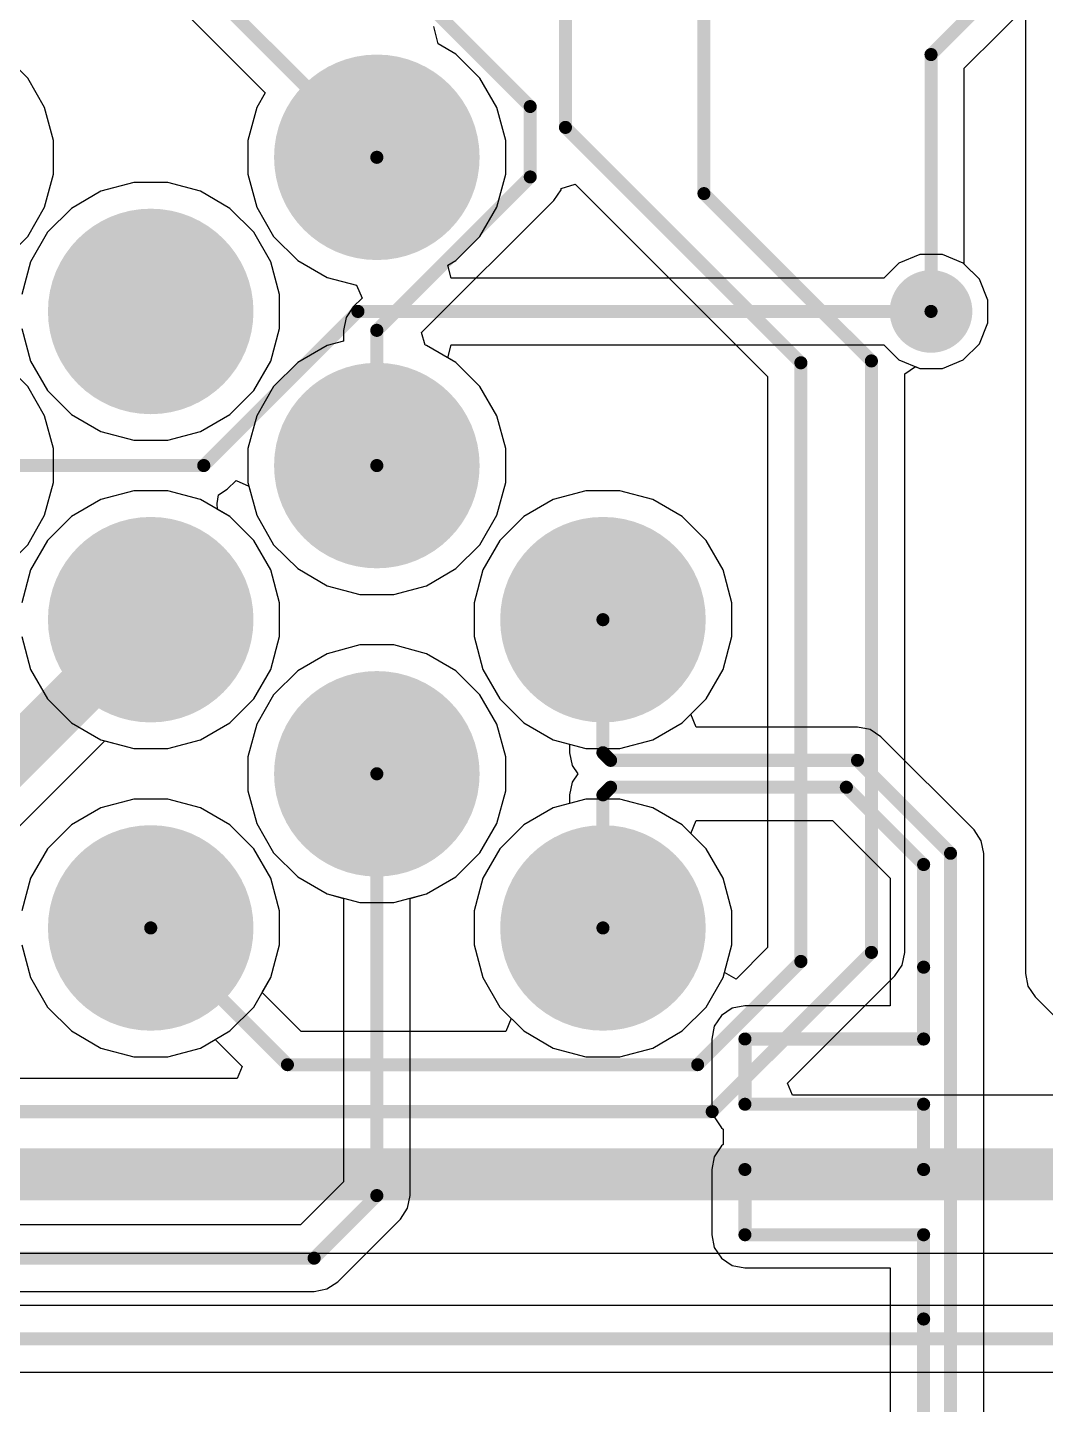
# Model space of a CAD drawing. Header units: millimetres. Extents: x 1 to 134, y -1 to 87.
# Drawn here: x 88.19 to 98.09, y 10.18 to 23.58 of the extents above; entities that cross this region are included whole.
import ezdxf

# ---------------------------------------------------------------- set-up
doc = ezdxf.new("R2010")
doc.units = ezdxf.units.MM
for name, color, linetype in [('BottomLayer', 5, 'Continuous'), ('BottomSolder', 6, 'Continuous'), ('MultiLayer', 9, 'Continuous'), ('PadHoleLayer', 156, 'Continuous'), ('TopLayer', 1, 'Continuous'), ('TopSolder', 216, 'Continuous'), ('ViaHoleLayer', 16, 'Continuous')]:
    doc.layers.add(name, color=color, linetype=linetype)

# ---------------------------------------------------------------- blocks, each defined once
blk = doc.blocks.new('1_1376430_8_1')
at = {"layer": 'BottomLayer'}
h = blk.add_hatch(color=5, dxfattribs=at)
edge = h.paths.add_edge_path()
edge.add_arc((24.05, 4.725), 1, 0, 360)
h = blk.add_hatch(color=5, dxfattribs=at)
edge = h.paths.add_edge_path()
edge.add_arc((21.85, 3.225), 1, 0, 360)
h = blk.add_hatch(color=5, dxfattribs=at)
edge = h.paths.add_edge_path()
edge.add_arc((24.05, 1.725), 1, 0, 360)
h = blk.add_hatch(color=5, dxfattribs=at)
edge = h.paths.add_edge_path()
edge.add_arc((21.85, 0.225), 1, 0, 360)
h = blk.add_hatch(color=5, dxfattribs=at)
edge = h.paths.add_edge_path()
edge.add_arc((26.25, 0.225), 1, 0, 360)
h = blk.add_hatch(color=5, dxfattribs=at)
edge = h.paths.add_edge_path()
edge.add_arc((24.05, -1.275), 1, 0, 360)
h = blk.add_hatch(color=5, dxfattribs=at)
edge = h.paths.add_edge_path()
edge.add_arc((21.85, -2.775), 1, 0, 360)
h = blk.add_hatch(color=5, dxfattribs=at)
edge = h.paths.add_edge_path()
edge.add_arc((26.25, -2.775), 1, 0, 360)
at = {"layer": 'BottomSolder'}
h = blk.add_hatch(color=6, dxfattribs=at)
edge = h.paths.add_edge_path()
edge.add_arc((24.05, 4.725), 1, 0, 360)
h = blk.add_hatch(color=6, dxfattribs=at)
edge = h.paths.add_edge_path()
edge.add_arc((21.85, 3.225), 1, 0, 360)
h = blk.add_hatch(color=6, dxfattribs=at)
edge = h.paths.add_edge_path()
edge.add_arc((24.05, 1.725), 1, 0, 360)
h = blk.add_hatch(color=6, dxfattribs=at)
edge = h.paths.add_edge_path()
edge.add_arc((21.85, 0.225), 1, 0, 360)
h = blk.add_hatch(color=6, dxfattribs=at)
edge = h.paths.add_edge_path()
edge.add_arc((26.25, 0.225), 1, 0, 360)
h = blk.add_hatch(color=6, dxfattribs=at)
edge = h.paths.add_edge_path()
edge.add_arc((24.05, -1.275), 1, 0, 360)
h = blk.add_hatch(color=6, dxfattribs=at)
edge = h.paths.add_edge_path()
edge.add_arc((21.85, -2.775), 1, 0, 360)
h = blk.add_hatch(color=6, dxfattribs=at)
edge = h.paths.add_edge_path()
edge.add_arc((26.25, -2.775), 1, 0, 360)
at = {"layer": 'MultiLayer'}
h = blk.add_hatch(color=9, dxfattribs=at)
edge = h.paths.add_edge_path()
edge.add_arc((24.05, 4.725), 1, 0, 360)
h = blk.add_hatch(color=9, dxfattribs=at)
edge = h.paths.add_edge_path()
edge.add_arc((21.85, 3.225), 1, 0, 360)
h = blk.add_hatch(color=9, dxfattribs=at)
edge = h.paths.add_edge_path()
edge.add_arc((24.05, 1.725), 1, 0, 360)
h = blk.add_hatch(color=9, dxfattribs=at)
edge = h.paths.add_edge_path()
edge.add_arc((21.85, 0.225), 1, 0, 360)
h = blk.add_hatch(color=9, dxfattribs=at)
edge = h.paths.add_edge_path()
edge.add_arc((26.25, 0.225), 1, 0, 360)
h = blk.add_hatch(color=9, dxfattribs=at)
edge = h.paths.add_edge_path()
edge.add_arc((24.05, -1.275), 1, 0, 360)
h = blk.add_hatch(color=9, dxfattribs=at)
edge = h.paths.add_edge_path()
edge.add_arc((21.85, -2.775), 1, 0, 360)
h = blk.add_hatch(color=9, dxfattribs=at)
edge = h.paths.add_edge_path()
edge.add_arc((26.25, -2.775), 1, 0, 360)
at = {"layer": 'PadHoleLayer'}
h = blk.add_hatch(color=156, dxfattribs=at)
edge = h.paths.add_edge_path()
edge.add_arc((24.05, 4.725), 0.605, 0, 360)
h = blk.add_hatch(color=156, dxfattribs=at)
edge = h.paths.add_edge_path()
edge.add_arc((21.85, 3.225), 0.605, 0, 360)
h = blk.add_hatch(color=156, dxfattribs=at)
edge = h.paths.add_edge_path()
edge.add_arc((24.05, 1.725), 0.605, 0, 360)
h = blk.add_hatch(color=156, dxfattribs=at)
edge = h.paths.add_edge_path()
edge.add_arc((21.85, 0.225), 0.605, 0, 360)
h = blk.add_hatch(color=156, dxfattribs=at)
edge = h.paths.add_edge_path()
edge.add_arc((26.25, 0.225), 0.605, 0, 360)
h = blk.add_hatch(color=156, dxfattribs=at)
edge = h.paths.add_edge_path()
edge.add_arc((24.05, -1.275), 0.605, 0, 360)
h = blk.add_hatch(color=156, dxfattribs=at)
edge = h.paths.add_edge_path()
edge.add_arc((21.85, -2.775), 0.605, 0, 360)
h = blk.add_hatch(color=156, dxfattribs=at)
edge = h.paths.add_edge_path()
edge.add_arc((26.25, -2.775), 0.605, 0, 360)
at = {"layer": 'TopLayer'}
h = blk.add_hatch(color=1, dxfattribs=at)
edge = h.paths.add_edge_path()
edge.add_arc((24.05, 4.725), 1, 0, 360)
h = blk.add_hatch(color=1, dxfattribs=at)
edge = h.paths.add_edge_path()
edge.add_arc((21.85, 3.225), 1, 0, 360)
h = blk.add_hatch(color=1, dxfattribs=at)
edge = h.paths.add_edge_path()
edge.add_arc((24.05, 1.725), 1, 0, 360)
h = blk.add_hatch(color=1, dxfattribs=at)
edge = h.paths.add_edge_path()
edge.add_arc((21.85, 0.225), 1, 0, 360)
h = blk.add_hatch(color=1, dxfattribs=at)
edge = h.paths.add_edge_path()
edge.add_arc((26.25, 0.225), 1, 0, 360)
h = blk.add_hatch(color=1, dxfattribs=at)
edge = h.paths.add_edge_path()
edge.add_arc((24.05, -1.275), 1, 0, 360)
h = blk.add_hatch(color=1, dxfattribs=at)
edge = h.paths.add_edge_path()
edge.add_arc((21.85, -2.775), 1, 0, 360)
h = blk.add_hatch(color=1, dxfattribs=at)
edge = h.paths.add_edge_path()
edge.add_arc((26.25, -2.775), 1, 0, 360)
at = {"layer": 'TopSolder'}
h = blk.add_hatch(color=216, dxfattribs=at)
edge = h.paths.add_edge_path()
edge.add_arc((24.05, 4.725), 1, 0, 360)
h = blk.add_hatch(color=216, dxfattribs=at)
edge = h.paths.add_edge_path()
edge.add_arc((21.85, 3.225), 1, 0, 360)
h = blk.add_hatch(color=216, dxfattribs=at)
edge = h.paths.add_edge_path()
edge.add_arc((24.05, 1.725), 1, 0, 360)
h = blk.add_hatch(color=216, dxfattribs=at)
edge = h.paths.add_edge_path()
edge.add_arc((21.85, 0.225), 1, 0, 360)
h = blk.add_hatch(color=216, dxfattribs=at)
edge = h.paths.add_edge_path()
edge.add_arc((26.25, 0.225), 1, 0, 360)
h = blk.add_hatch(color=216, dxfattribs=at)
edge = h.paths.add_edge_path()
edge.add_arc((24.05, -1.275), 1, 0, 360)
h = blk.add_hatch(color=216, dxfattribs=at)
edge = h.paths.add_edge_path()
edge.add_arc((21.85, -2.775), 1, 0, 360)
h = blk.add_hatch(color=216, dxfattribs=at)
edge = h.paths.add_edge_path()
edge.add_arc((26.25, -2.775), 1, 0, 360)

msp = doc.modelspace()

# ---------------------------------------------------------------- hatches: boundary and pattern name
at = {"layer": 'BottomLayer'}
h = msp.add_hatch(color=5, dxfattribs=at)
edge = h.paths.add_edge_path()
edge.add_arc((96.977, 20.822), 0.3, 0, 360)
at = {"layer": 'BottomSolder'}
h = msp.add_hatch(color=6, dxfattribs=at)
edge = h.paths.add_edge_path()
edge.add_arc((96.977, 20.822), 0.402, 0, 360)
at = {"layer": 'TopLayer'}
h = msp.add_hatch(color=1, dxfattribs=at)
edge = h.paths.add_edge_path()
edge.add_arc((96.977, 20.822), 0.3, 0, 360)
at = {"layer": 'TopSolder'}
h = msp.add_hatch(color=216, dxfattribs=at)
edge = h.paths.add_edge_path()
edge.add_arc((96.977, 20.822), 0.402, 0, 360)
at = {"layer": 'ViaHoleLayer'}
h = msp.add_hatch(color=16, dxfattribs=at)
edge = h.paths.add_edge_path()
edge.add_arc((96.977, 20.822), 0.15, 0, 360)

# ---------------------------------------------------------------- linework, layer by layer
at = {"layer": 'BottomLayer'}
for p, q in [((89.452, 23.997), (90.499, 22.95)), ((97.301, 23.188), (98.025, 23.912)), ((88.188, 23.092), (87.955, 23.325)), ((97.301, 21.282), (97.301, 23.188)), ((88.353, 22.806), (88.188, 23.092)), ((90.499, 22.95), (90.416, 22.806)), ((88.439, 22.487), (88.353, 22.806)), ((90.416, 22.806), (90.331, 22.487)), ((88.439, 22.157), (88.439, 22.487)), ((90.331, 22.487), (90.331, 22.157)), ((88.353, 21.838), (88.439, 22.157)), ((90.331, 22.157), (90.416, 21.838)), ((88.901, 21.991), (88.615, 21.825)), ((89.22, 22.076), (88.901, 21.991)), ((89.55, 22.076), (89.22, 22.076)), ((89.869, 21.991), (89.55, 22.076)), ((90.155, 21.825), (89.869, 21.991)), ((93.307, 21.902), (93.377, 22.007)), ((93.377, 22.007), (93.379, 22.017)), ((93.379, 22.017), (93.516, 22.059)), ((93.516, 22.059), (95.387, 20.188)), ((92.021, 20.617), (93.307, 21.902)), ((88.188, 21.552), (88.353, 21.838)), ((88.615, 21.825), (88.381, 21.592)), ((90.388, 21.592), (90.155, 21.825)), ((90.416, 21.838), (90.581, 21.552)), ((88.381, 21.592), (88.216, 21.306)), ((90.553, 21.306), (90.388, 21.592)), ((87.955, 21.319), (88.188, 21.552)), ((90.581, 21.552), (90.815, 21.319)), ((90.815, 21.319), (91.101, 21.153)), ((88.216, 21.306), (88.131, 20.987)), ((90.639, 20.987), (90.553, 21.306)), ((97.447, 21.136), (97.301, 21.282)), ((91.101, 21.153), (91.386, 21.077)), ((91.386, 21.077), (91.441, 20.952)), ((97.531, 20.932), (97.447, 21.136)), ((90.639, 20.657), (90.639, 20.987)), ((91.441, 20.952), (91.356, 20.867)), ((97.531, 20.712), (97.531, 20.932)), ((91.356, 20.867), (91.286, 20.762)), ((88.131, 20.657), (88.216, 20.338)), ((90.553, 20.338), (90.639, 20.657)), ((91.286, 20.762), (91.261, 20.638)), ((91.261, 20.638), (91.261, 20.533)), ((97.447, 20.508), (97.531, 20.712)), ((91.261, 20.533), (91.101, 20.491)), ((92.054, 20.494), (92.021, 20.617)), ((97.291, 20.352), (97.447, 20.508)), ((91.101, 20.491), (90.815, 20.325)), ((92.069, 20.491), (92.054, 20.494)), ((92.355, 20.325), (92.069, 20.491)), ((88.188, 20.092), (87.955, 20.325)), ((88.216, 20.338), (88.381, 20.052)), ((90.388, 20.052), (90.553, 20.338)), ((90.815, 20.325), (90.581, 20.092)), ((92.588, 20.092), (92.355, 20.325)), ((96.721, 20.214), (96.826, 20.285)), ((96.826, 20.285), (96.867, 20.268)), ((96.867, 20.268), (97.087, 20.268)), ((97.087, 20.268), (97.291, 20.352)), ((95.387, 20.188), (95.387, 14.63)), ((96.721, 14.584), (96.721, 20.214)), ((88.353, 19.806), (88.188, 20.092)), ((88.381, 20.052), (88.615, 19.819)), ((90.155, 19.819), (90.388, 20.052)), ((90.581, 20.092), (90.416, 19.806)), ((92.753, 19.806), (92.588, 20.092)), ((88.439, 19.487), (88.353, 19.806)), ((88.615, 19.819), (88.901, 19.653)), ((89.869, 19.653), (90.155, 19.819)), ((90.416, 19.806), (90.331, 19.487)), ((92.839, 19.487), (92.753, 19.806)), ((88.901, 19.653), (89.22, 19.568)), ((89.22, 19.568), (89.55, 19.568)), ((89.55, 19.568), (89.869, 19.653)), ((88.439, 19.157), (88.439, 19.487)), ((90.331, 19.487), (90.331, 19.157)), ((92.839, 19.157), (92.839, 19.487)), ((88.353, 18.838), (88.439, 19.157)), ((89.22, 19.076), (88.901, 18.991)), ((89.55, 19.076), (89.22, 19.076)), ((89.869, 18.991), (89.55, 19.076)), ((90.331, 19.157), (90.416, 18.838)), ((92.753, 18.838), (92.839, 19.157)), ((93.62, 19.076), (93.301, 18.991)), ((93.95, 19.076), (93.62, 19.076)), ((94.269, 18.991), (93.95, 19.076)), ((88.901, 18.991), (88.615, 18.825)), ((90.155, 18.825), (89.869, 18.991)), ((93.301, 18.991), (93.015, 18.825)), ((94.555, 18.825), (94.269, 18.991)), ((88.188, 18.552), (88.353, 18.838)), ((88.615, 18.825), (88.381, 18.592)), ((90.388, 18.592), (90.155, 18.825)), ((90.416, 18.838), (90.581, 18.552)), ((92.588, 18.552), (92.753, 18.838)), ((93.015, 18.825), (92.781, 18.592)), ((94.788, 18.592), (94.555, 18.825)), ((87.955, 18.319), (88.188, 18.552)), ((88.381, 18.592), (88.216, 18.306)), ((90.553, 18.306), (90.388, 18.592)), ((90.581, 18.552), (90.815, 18.319)), ((92.355, 18.319), (92.588, 18.552)), ((92.781, 18.592), (92.616, 18.306)), ((94.953, 18.306), (94.788, 18.592)), ((88.216, 18.306), (88.131, 17.987)), ((90.639, 17.987), (90.553, 18.306)), ((90.815, 18.319), (91.101, 18.153)), ((92.069, 18.153), (92.355, 18.319)), ((92.616, 18.306), (92.531, 17.987)), ((95.039, 17.987), (94.953, 18.306)), ((91.101, 18.153), (91.42, 18.068)), ((91.75, 18.068), (92.069, 18.153)), ((90.639, 17.657), (90.639, 17.987)), ((91.42, 18.068), (91.75, 18.068)), ((92.531, 17.987), (92.531, 17.657)), ((95.039, 17.657), (95.039, 17.987)), ((88.131, 17.657), (88.216, 17.338)), ((90.553, 17.338), (90.639, 17.657)), ((91.42, 17.576), (91.101, 17.491)), ((91.75, 17.576), (91.42, 17.576)), ((92.069, 17.491), (91.75, 17.576)), ((92.531, 17.657), (92.616, 17.338)), ((94.953, 17.338), (95.039, 17.657)), ((91.101, 17.491), (90.815, 17.325)), ((92.355, 17.325), (92.069, 17.491)), ((88.216, 17.338), (88.381, 17.052)), ((90.388, 17.052), (90.553, 17.338)), ((90.815, 17.325), (90.581, 17.092)), ((92.588, 17.092), (92.355, 17.325)), ((92.616, 17.338), (92.781, 17.052)), ((94.788, 17.052), (94.953, 17.338)), ((88.381, 17.052), (88.615, 16.819)), ((90.155, 16.819), (90.388, 17.052)), ((90.581, 17.092), (90.416, 16.806)), ((92.753, 16.806), (92.588, 17.092)), ((92.781, 17.052), (93.015, 16.819)), ((94.555, 16.819), (94.788, 17.052)), ((88.615, 16.819), (88.901, 16.653)), ((89.869, 16.653), (90.155, 16.819)), ((90.416, 16.806), (90.331, 16.487)), ((92.839, 16.487), (92.753, 16.806)), ((93.015, 16.819), (93.301, 16.653)), ((94.269, 16.653), (94.555, 16.819)), ((88.901, 16.653), (89.22, 16.568)), ((89.55, 16.568), (89.869, 16.653)), ((93.301, 16.653), (93.62, 16.568)), ((93.95, 16.568), (94.269, 16.653)), ((89.22, 16.568), (89.55, 16.568)), ((90.331, 16.487), (90.331, 16.157)), ((92.839, 16.157), (92.839, 16.487)), ((93.62, 16.568), (93.95, 16.568)), ((90.331, 16.157), (90.416, 15.838)), ((92.753, 15.838), (92.839, 16.157)), ((88.901, 15.991), (88.615, 15.825)), ((89.22, 16.076), (88.901, 15.991)), ((89.55, 16.076), (89.22, 16.076)), ((89.869, 15.991), (89.55, 16.076)), ((90.155, 15.825), (89.869, 15.991)), ((93.301, 15.991), (93.015, 15.825)), ((93.62, 16.076), (93.301, 15.991)), ((93.95, 16.076), (93.62, 16.076)), ((94.269, 15.991), (93.95, 16.076)), ((94.555, 15.825), (94.269, 15.991)), ((88.615, 15.825), (88.381, 15.592)), ((90.388, 15.592), (90.155, 15.825)), ((90.416, 15.838), (90.581, 15.552)), ((92.588, 15.552), (92.753, 15.838)), ((93.015, 15.825), (92.781, 15.592)), ((94.788, 15.592), (94.555, 15.825)), ((88.381, 15.592), (88.216, 15.306)), ((90.553, 15.306), (90.388, 15.592)), ((90.581, 15.552), (90.815, 15.319)), ((92.355, 15.319), (92.588, 15.552)), ((92.781, 15.592), (92.616, 15.306)), ((94.953, 15.306), (94.788, 15.592)), ((88.216, 15.306), (88.131, 14.987)), ((90.639, 14.987), (90.553, 15.306)), ((90.815, 15.319), (91.101, 15.153)), ((92.069, 15.153), (92.355, 15.319)), ((92.616, 15.306), (92.531, 14.987)), ((95.039, 14.987), (94.953, 15.306)), ((91.101, 15.153), (91.42, 15.068)), ((91.75, 15.068), (92.069, 15.153)), ((91.42, 15.068), (91.75, 15.068)), ((90.639, 14.657), (90.639, 14.987)), ((92.531, 14.987), (92.531, 14.657)), ((95.039, 14.657), (95.039, 14.987)), ((88.131, 14.657), (88.216, 14.338)), ((90.553, 14.338), (90.639, 14.657)), ((92.531, 14.657), (92.616, 14.338)), ((94.967, 14.389), (95.039, 14.657)), ((95.387, 14.63), (95.081, 14.323)), ((96.696, 14.46), (96.721, 14.584)), ((95.081, 14.323), (94.967, 14.389)), ((95.582, 13.31), (96.626, 14.355)), ((96.626, 14.355), (96.696, 14.46)), ((88.216, 14.338), (88.381, 14.052)), ((90.47, 14.194), (90.553, 14.338)), ((92.616, 14.338), (92.781, 14.052)), ((90.85, 13.815), (90.47, 14.194)), ((88.381, 14.052), (88.615, 13.819)), ((92.781, 14.052), (92.891, 13.942)), ((92.891, 13.942), (92.839, 13.815)), ((88.615, 13.819), (88.901, 13.653)), ((92.839, 13.815), (90.85, 13.815)), ((89.869, 13.653), (90.013, 13.736)), ((90.013, 13.736), (90.274, 13.475)), ((88.901, 13.653), (89.22, 13.568)), ((89.22, 13.568), (89.55, 13.568)), ((89.55, 13.568), (89.869, 13.653)), ((90.274, 13.475), (90.225, 13.358)), ((90.225, 13.358), (87.303, 13.358)), ((95.63, 13.193), (95.582, 13.31)), ((101.528, 13.193), (95.63, 13.193)), ((84.269, 11.656), (102.309, 11.656)), ((103.451, 11.148), (81.74, 11.148)), ((81.606, 10.5), (103.585, 10.5))]:
    msp.add_line(p, q, dxfattribs=at)
for points, const_width in [([(93.42, 22.613), (93.42, 25.014)], 0.127), ([(94.767, 21.969), (94.767, 25.014)], 0.127), ([(89.68, 24.226), (91.585, 22.322)], 0.127), ([(91.568, 24.325), (93.078, 22.816)], 0.127), ([(96.977, 23.322), (97.891, 24.235)], 0.127), ([(96.977, 20.822), (96.977, 23.322)], 0.127), ([(93.078, 22.131), (93.078, 22.816)], 0.127), ([(93.42, 22.613), (95.711, 20.322)], 0.127), ([(91.585, 20.638), (93.078, 22.131)], 0.127), ([(94.767, 21.969), (96.397, 20.34)], 0.127), ([(91.585, 19.322), (91.585, 20.638)], 0.127), ([(95.711, 14.496), (95.711, 20.322)], 0.127), ([(96.397, 14.584), (96.397, 20.34)], 0.127), ([(89.385, 14.822), (90.716, 13.491)], 0.127), ([(94.847, 13.034), (96.397, 14.584)], 0.127), ([(94.707, 13.491), (95.711, 14.496)], 0.127), ([(90.716, 13.491), (94.707, 13.491)], 0.127), ([(87.169, 13.034), (94.847, 13.034)], 0.127), ([(84.269, 12.424), (102.309, 12.424)], 0.508), ([(81.606, 10.824), (103.585, 10.824)], 0.127)]:
    msp.add_lwpolyline(points, dxfattribs=dict(at, const_width=const_width))
at = {"layer": 'BottomLayer', "const_width": 0.0635}
for points in [[(96.945, 23.322, 1), (97.009, 23.322, 1)], [(96.945, 23.322, 1), (97.009, 23.322, 1)], [(93.046, 22.816, 1), (93.109, 22.816, 1)], [(93.046, 22.816, 1), (93.109, 22.816, 1)], [(93.388, 22.613, 1), (93.452, 22.613, 1)], [(93.388, 22.613, 1), (93.452, 22.613, 1)], [(91.553, 22.322, 1), (91.617, 22.322, 1)], [(93.046, 22.131, 1), (93.109, 22.131, 1)], [(93.046, 22.131, 1), (93.109, 22.131, 1)], [(94.736, 21.969, 1), (94.799, 21.969, 1)], [(94.736, 21.969, 1), (94.799, 21.969, 1)], [(96.945, 20.822, 1), (97.009, 20.822, 1)], [(91.553, 20.638, 1), (91.617, 20.638, 1)], [(91.553, 20.638, 1), (91.617, 20.638, 1)], [(95.679, 20.322, 1), (95.743, 20.322, 1)], [(95.679, 20.322, 1), (95.743, 20.322, 1)], [(96.365, 20.34, 1), (96.429, 20.34, 1)], [(96.365, 20.34, 1), (96.429, 20.34, 1)], [(91.553, 19.322, 1), (91.617, 19.322, 1)], [(89.353, 14.822, 1), (89.417, 14.822, 1)], [(96.365, 14.584, 1), (96.429, 14.584, 1)], [(96.365, 14.584, 1), (96.429, 14.584, 1)], [(95.679, 14.496, 1), (95.743, 14.496, 1)], [(95.679, 14.496, 1), (95.743, 14.496, 1)], [(90.684, 13.491, 1), (90.747, 13.491, 1)], [(90.684, 13.491, 1), (90.747, 13.491, 1)], [(94.675, 13.491, 1), (94.738, 13.491, 1)], [(94.675, 13.491, 1), (94.738, 13.491, 1)], [(94.816, 13.034, 1), (94.879, 13.034, 1)], [(94.816, 13.034, 1), (94.879, 13.034, 1)]]:
    msp.add_lwpolyline(points, format="xyb", close=True, dxfattribs=at)
at = {"layer": 'TopLayer'}
for p, q in [((97.896, 26.343), (97.896, 14.379)), ((92.183, 23.425), (92.141, 23.594)), ((92.355, 23.325), (92.183, 23.425)), ((92.588, 23.092), (92.355, 23.325)), ((92.753, 22.806), (92.588, 23.092)), ((92.839, 22.487), (92.753, 22.806)), ((92.839, 22.157), (92.839, 22.487)), ((92.753, 21.838), (92.839, 22.157)), ((92.588, 21.552), (92.753, 21.838)), ((92.355, 21.319), (92.588, 21.552)), ((92.275, 21.273), (92.355, 21.319)), ((96.867, 21.376), (96.663, 21.292)), ((97.087, 21.376), (96.867, 21.376)), ((97.291, 21.292), (97.087, 21.376)), ((92.309, 21.146), (92.275, 21.273)), ((96.663, 21.292), (96.517, 21.146)), ((97.447, 21.136), (97.291, 21.292)), ((96.517, 21.146), (92.309, 21.146)), ((97.531, 20.932), (97.447, 21.136)), ((97.531, 20.712), (97.531, 20.932)), ((97.447, 20.508), (97.531, 20.712)), ((97.291, 20.352), (97.447, 20.508)), ((92.275, 20.371), (92.309, 20.498)), ((92.355, 20.325), (92.275, 20.371)), ((92.309, 20.498), (96.517, 20.498)), ((96.517, 20.498), (96.663, 20.352)), ((92.588, 20.092), (92.355, 20.325)), ((96.663, 20.352), (96.867, 20.268)), ((96.867, 20.268), (97.087, 20.268)), ((97.087, 20.268), (97.291, 20.352)), ((92.753, 19.806), (92.588, 20.092)), ((92.839, 19.487), (92.753, 19.806)), ((92.839, 19.157), (92.839, 19.487)), ((90.13, 19.093), (90.215, 19.178)), ((90.215, 19.178), (90.34, 19.123)), ((90.03, 18.953), (90.044, 19.036)), ((90.044, 19.036), (90.13, 19.093)), ((90.34, 19.123), (90.416, 18.838)), ((92.753, 18.838), (92.839, 19.157)), ((93.62, 19.076), (93.301, 18.991)), ((93.95, 19.076), (93.62, 19.076)), ((94.269, 18.991), (93.95, 19.076)), ((90.034, 18.895), (90.03, 18.953)), ((90.155, 18.825), (90.034, 18.895)), ((93.301, 18.991), (93.015, 18.825)), ((94.555, 18.825), (94.269, 18.991)), ((90.388, 18.592), (90.155, 18.825)), ((90.416, 18.838), (90.581, 18.552)), ((92.588, 18.552), (92.753, 18.838)), ((93.015, 18.825), (92.781, 18.592)), ((94.788, 18.592), (94.555, 18.825)), ((90.553, 18.306), (90.388, 18.592)), ((90.581, 18.552), (90.815, 18.319)), ((92.355, 18.319), (92.588, 18.552)), ((92.781, 18.592), (92.616, 18.306)), ((94.953, 18.306), (94.788, 18.592)), ((90.639, 17.987), (90.553, 18.306)), ((90.815, 18.319), (91.101, 18.153)), ((92.069, 18.153), (92.355, 18.319)), ((92.616, 18.306), (92.531, 17.987)), ((95.039, 17.987), (94.953, 18.306)), ((91.101, 18.153), (91.42, 18.068)), ((91.75, 18.068), (92.069, 18.153)), ((90.639, 17.657), (90.639, 17.987)), ((91.42, 18.068), (91.75, 18.068)), ((92.531, 17.987), (92.531, 17.657)), ((95.039, 17.657), (95.039, 17.987)), ((90.553, 17.338), (90.639, 17.657)), ((91.42, 17.576), (91.101, 17.491)), ((91.75, 17.576), (91.42, 17.576)), ((92.069, 17.491), (91.75, 17.576)), ((92.531, 17.657), (92.616, 17.338)), ((94.953, 17.338), (95.039, 17.657)), ((91.101, 17.491), (90.815, 17.325)), ((92.355, 17.325), (92.069, 17.491)), ((90.388, 17.052), (90.553, 17.338)), ((90.815, 17.325), (90.581, 17.092)), ((92.588, 17.092), (92.355, 17.325)), ((92.616, 17.338), (92.781, 17.052)), ((94.788, 17.052), (94.953, 17.338)), ((90.155, 16.819), (90.388, 17.052)), ((90.581, 17.092), (90.416, 16.806)), ((92.753, 16.806), (92.588, 17.092)), ((92.781, 17.052), (93.015, 16.819)), ((94.64, 16.904), (94.788, 17.052)), ((94.692, 16.777), (94.64, 16.904)), ((89.869, 16.653), (90.155, 16.819)), ((90.416, 16.806), (90.331, 16.487)), ((92.839, 16.487), (92.753, 16.806)), ((93.015, 16.819), (93.301, 16.653)), ((96.261, 16.777), (94.692, 16.777)), ((96.385, 16.752), (96.261, 16.777)), ((96.49, 16.682), (96.385, 16.752)), ((85.874, 13.578), (88.939, 16.643)), ((88.939, 16.643), (89.22, 16.568)), ((89.55, 16.568), (89.869, 16.653)), ((93.301, 16.653), (93.461, 16.61)), ((97.396, 15.776), (96.49, 16.682)), ((89.22, 16.568), (89.55, 16.568)), ((90.331, 16.487), (90.331, 16.157)), ((92.839, 16.157), (92.839, 16.487)), ((93.461, 16.61), (93.461, 16.527)), ((93.461, 16.527), (93.486, 16.403)), ((93.486, 16.403), (93.54, 16.322)), ((93.486, 16.241), (93.461, 16.117)), ((93.54, 16.322), (93.486, 16.241)), ((90.331, 16.157), (90.416, 15.838)), ((92.753, 15.838), (92.839, 16.157)), ((93.461, 16.117), (93.461, 16.033)), ((88.901, 15.991), (88.615, 15.825)), ((89.22, 16.076), (88.901, 15.991)), ((89.55, 16.076), (89.22, 16.076)), ((89.869, 15.991), (89.55, 16.076)), ((90.155, 15.825), (89.869, 15.991)), ((93.301, 15.991), (93.015, 15.825)), ((93.461, 16.033), (93.301, 15.991)), ((88.615, 15.825), (88.381, 15.592)), ((90.388, 15.592), (90.155, 15.825)), ((90.416, 15.838), (90.581, 15.552)), ((92.588, 15.552), (92.753, 15.838)), ((93.015, 15.825), (92.781, 15.592)), ((94.64, 15.74), (94.692, 15.867)), ((94.692, 15.867), (96.019, 15.867)), ((96.019, 15.867), (96.581, 15.305)), ((94.788, 15.592), (94.64, 15.74)), ((97.466, 15.671), (97.396, 15.776)), ((88.381, 15.592), (88.216, 15.306)), ((90.553, 15.306), (90.388, 15.592)), ((90.581, 15.552), (90.815, 15.319)), ((92.355, 15.319), (92.588, 15.552)), ((92.781, 15.592), (92.616, 15.306)), ((94.953, 15.306), (94.788, 15.592)), ((97.49, 15.548), (97.466, 15.671)), ((97.49, 3.212), (97.49, 15.548)), ((88.216, 15.306), (88.131, 14.987)), ((90.639, 14.987), (90.553, 15.306)), ((90.815, 15.319), (91.101, 15.153)), ((92.069, 15.153), (92.355, 15.319)), ((92.616, 15.306), (92.531, 14.987)), ((95.039, 14.987), (94.953, 15.306)), ((96.581, 15.305), (96.581, 14.065)), ((91.101, 15.153), (91.261, 15.11)), ((91.908, 15.11), (92.069, 15.153)), ((91.261, 15.11), (91.261, 12.351)), ((91.908, 12.217), (91.908, 15.11)), ((90.639, 14.657), (90.639, 14.987)), ((92.531, 14.987), (92.531, 14.657)), ((95.039, 14.657), (95.039, 14.987)), ((88.131, 14.657), (88.216, 14.338)), ((90.553, 14.338), (90.639, 14.657)), ((92.531, 14.657), (92.616, 14.338)), ((94.953, 14.338), (95.039, 14.657)), ((97.896, 14.379), (97.92, 14.256)), ((88.216, 14.338), (88.381, 14.052)), ((90.388, 14.052), (90.553, 14.338)), ((92.616, 14.338), (92.781, 14.052)), ((94.788, 14.052), (94.953, 14.338)), ((97.92, 14.256), (97.99, 14.151)), ((97.99, 14.151), (98.985, 13.156)), ((88.381, 14.052), (88.615, 13.819)), ((90.155, 13.819), (90.388, 14.052)), ((92.781, 14.052), (93.015, 13.819)), ((94.555, 13.819), (94.788, 14.052)), ((94.938, 13.97), (94.868, 13.865)), ((95.043, 14.04), (94.938, 13.97)), ((95.167, 14.065), (95.043, 14.04)), ((96.581, 14.065), (95.167, 14.065)), ((88.615, 13.819), (88.901, 13.653)), ((89.869, 13.653), (90.155, 13.819)), ((93.015, 13.819), (93.301, 13.653)), ((94.269, 13.653), (94.555, 13.819)), ((94.868, 13.865), (94.843, 13.741)), ((94.843, 13.741), (94.843, 13.106)), ((88.901, 13.653), (89.22, 13.568)), ((89.22, 13.568), (89.55, 13.568)), ((89.55, 13.568), (89.869, 13.653)), ((93.301, 13.653), (93.62, 13.568)), ((93.62, 13.568), (93.95, 13.568)), ((93.95, 13.568), (94.269, 13.653)), ((94.843, 13.106), (94.868, 12.983)), ((94.868, 12.983), (94.938, 12.877)), ((94.938, 12.877), (94.956, 12.865)), ((94.956, 12.865), (94.956, 12.713)), ((94.938, 12.7), (94.868, 12.595)), ((94.956, 12.713), (94.938, 12.7)), ((94.868, 12.595), (94.843, 12.471)), ((94.843, 12.471), (94.843, 11.836)), ((91.261, 12.351), (90.841, 11.932)), ((91.884, 12.094), (91.908, 12.217)), ((91.814, 11.988), (91.884, 12.094)), ((90.841, 11.932), (83.77, 11.932)), ((91.204, 11.379), (91.814, 11.988)), ((94.843, 11.836), (94.868, 11.713)), ((94.868, 11.713), (94.938, 11.607)), ((94.938, 11.607), (95.043, 11.537)), ((95.043, 11.537), (95.167, 11.513)), ((95.167, 11.513), (96.581, 11.513)), ((96.581, 11.513), (96.581, 11.016)), ((79.708, 11.284), (90.975, 11.284)), ((90.975, 11.284), (91.099, 11.309)), ((91.099, 11.309), (91.204, 11.379)), ((96.581, 11.016), (96.581, 3.454))]:
    msp.add_line(p, q, dxfattribs=at)
for points, const_width in [([(89.901, 19.322), (91.401, 20.822)], 0.127), ([(91.401, 20.822), (96.977, 20.822)], 0.127), ([(87.185, 19.322), (89.901, 19.322)], 0.127), ([(85.507, 13.945), (89.385, 17.822)], 0.508), ([(93.785, 16.527), (93.785, 17.822)], 0.127), ([(93.785, 16.527), (93.859, 16.453)], 0.127), ([(93.859, 16.453), (96.261, 16.453)], 0.127), ([(96.261, 16.453), (97.167, 15.548)], 0.127), ([(91.585, 12.217), (91.585, 16.322)], 0.127), ([(93.785, 16.117), (93.859, 16.191)], 0.127), ([(93.859, 16.191), (96.153, 16.191)], 0.127), ([(96.153, 16.191), (96.905, 15.439)], 0.127), ([(93.785, 14.822), (93.785, 16.117)], 0.127), ([(97.167, 3.212), (97.167, 15.548)], 0.127), ([(96.905, 14.44), (96.905, 15.439)], 0.127), ([(96.905, 13.741), (96.905, 14.44)], 0.127), ([(95.167, 13.106), (95.167, 13.741)], 0.127), ([(95.167, 13.741), (96.905, 13.741)], 0.127), ([(95.167, 13.106), (96.905, 13.106)], 0.127), ([(96.905, 12.471), (96.905, 13.106)], 0.127), ([(95.167, 11.836), (95.167, 12.471)], 0.127), ([(95.167, 12.471), (96.905, 12.471)], 0.127), ([(90.975, 11.608), (91.585, 12.217)], 0.127), ([(95.167, 11.836), (96.905, 11.836)], 0.127), ([(96.905, 11.016), (96.905, 11.836)], 0.127), ([(79.248, 11.608), (90.975, 11.608)], 0.127), ([(96.905, 3.32), (96.905, 11.016)], 0.127)]:
    msp.add_lwpolyline(points, dxfattribs=dict(at, const_width=const_width))
for points, const_width in [([(91.369, 20.822, 1), (91.433, 20.822, 1)], 0.0635), ([(91.369, 20.822, 1), (91.433, 20.822, 1)], 0.0635), ([(96.945, 20.822, 1), (97.009, 20.822, 1)], 0.0635), ([(89.869, 19.322, 1), (89.933, 19.322, 1)], 0.0635), ([(89.869, 19.322, 1), (89.933, 19.322, 1)], 0.0635), ([(89.258, 17.822, 1), (89.512, 17.822, 1)], 0.254), ([(93.753, 17.822, 1), (93.817, 17.822, 1)], 0.0635), ([(93.753, 16.527, 1), (93.817, 16.527, 1)], 0.0635), ([(93.753, 16.527, 1), (93.817, 16.527, 1)], 0.0635), ([(93.827, 16.453, 1), (93.891, 16.453, 1)], 0.0635), ([(93.827, 16.453, 1), (93.891, 16.453, 1)], 0.0635), ([(96.23, 16.453, 1), (96.293, 16.453, 1)], 0.0635), ([(96.23, 16.453, 1), (96.293, 16.453, 1)], 0.0635), ([(91.553, 16.322, 1), (91.617, 16.322, 1)], 0.0635), ([(93.827, 16.191, 1), (93.891, 16.191, 1)], 0.0635), ([(93.827, 16.191, 1), (93.891, 16.191, 1)], 0.0635), ([(96.121, 16.191, 1), (96.185, 16.191, 1)], 0.0635), ([(96.121, 16.191, 1), (96.185, 16.191, 1)], 0.0635), ([(93.753, 16.117, 1), (93.817, 16.117, 1)], 0.0635), ([(93.753, 16.117, 1), (93.817, 16.117, 1)], 0.0635), ([(97.135, 15.548, 1), (97.198, 15.548, 1)], 0.0635), ([(97.135, 15.548, 1), (97.198, 15.548, 1)], 0.0635), ([(96.873, 15.439, 1), (96.937, 15.439, 1)], 0.0635), ([(96.873, 15.439, 1), (96.937, 15.439, 1)], 0.0635), ([(93.753, 14.822, 1), (93.817, 14.822, 1)], 0.0635), ([(96.873, 14.44, 1), (96.937, 14.44, 1)], 0.0635), ([(96.873, 14.44, 1), (96.937, 14.44, 1)], 0.0635), ([(95.135, 13.741, 1), (95.198, 13.741, 1)], 0.0635), ([(95.135, 13.741, 1), (95.198, 13.741, 1)], 0.0635), ([(96.873, 13.741, 1), (96.937, 13.741, 1)], 0.0635), ([(96.873, 13.741, 1), (96.937, 13.741, 1)], 0.0635), ([(95.135, 13.106, 1), (95.198, 13.106, 1)], 0.0635), ([(95.135, 13.106, 1), (95.198, 13.106, 1)], 0.0635), ([(96.873, 13.106, 1), (96.937, 13.106, 1)], 0.0635), ([(96.873, 13.106, 1), (96.937, 13.106, 1)], 0.0635), ([(95.135, 12.471, 1), (95.198, 12.471, 1)], 0.0635), ([(95.135, 12.471, 1), (95.198, 12.471, 1)], 0.0635), ([(96.873, 12.471, 1), (96.937, 12.471, 1)], 0.0635), ([(96.873, 12.471, 1), (96.937, 12.471, 1)], 0.0635), ([(91.553, 12.217, 1), (91.617, 12.217, 1)], 0.0635), ([(91.553, 12.217, 1), (91.617, 12.217, 1)], 0.0635), ([(95.135, 11.836, 1), (95.198, 11.836, 1)], 0.0635), ([(95.135, 11.836, 1), (95.198, 11.836, 1)], 0.0635), ([(96.873, 11.836, 1), (96.937, 11.836, 1)], 0.0635), ([(96.873, 11.836, 1), (96.937, 11.836, 1)], 0.0635), ([(90.943, 11.608, 1), (91.007, 11.608, 1)], 0.0635), ([(90.943, 11.608, 1), (91.007, 11.608, 1)], 0.0635), ([(96.873, 11.016, 1), (96.937, 11.016, 1)], 0.0635), ([(96.873, 11.016, 1), (96.937, 11.016, 1)], 0.0635)]:
    msp.add_lwpolyline(points, format="xyb", close=True, dxfattribs=dict(at, const_width=const_width))

# ---------------------------------------------------------------- block references
msp.add_blockref('1_1376430_8_1', (67.535, 17.597))

doc.saveas('drawing.dxf')
